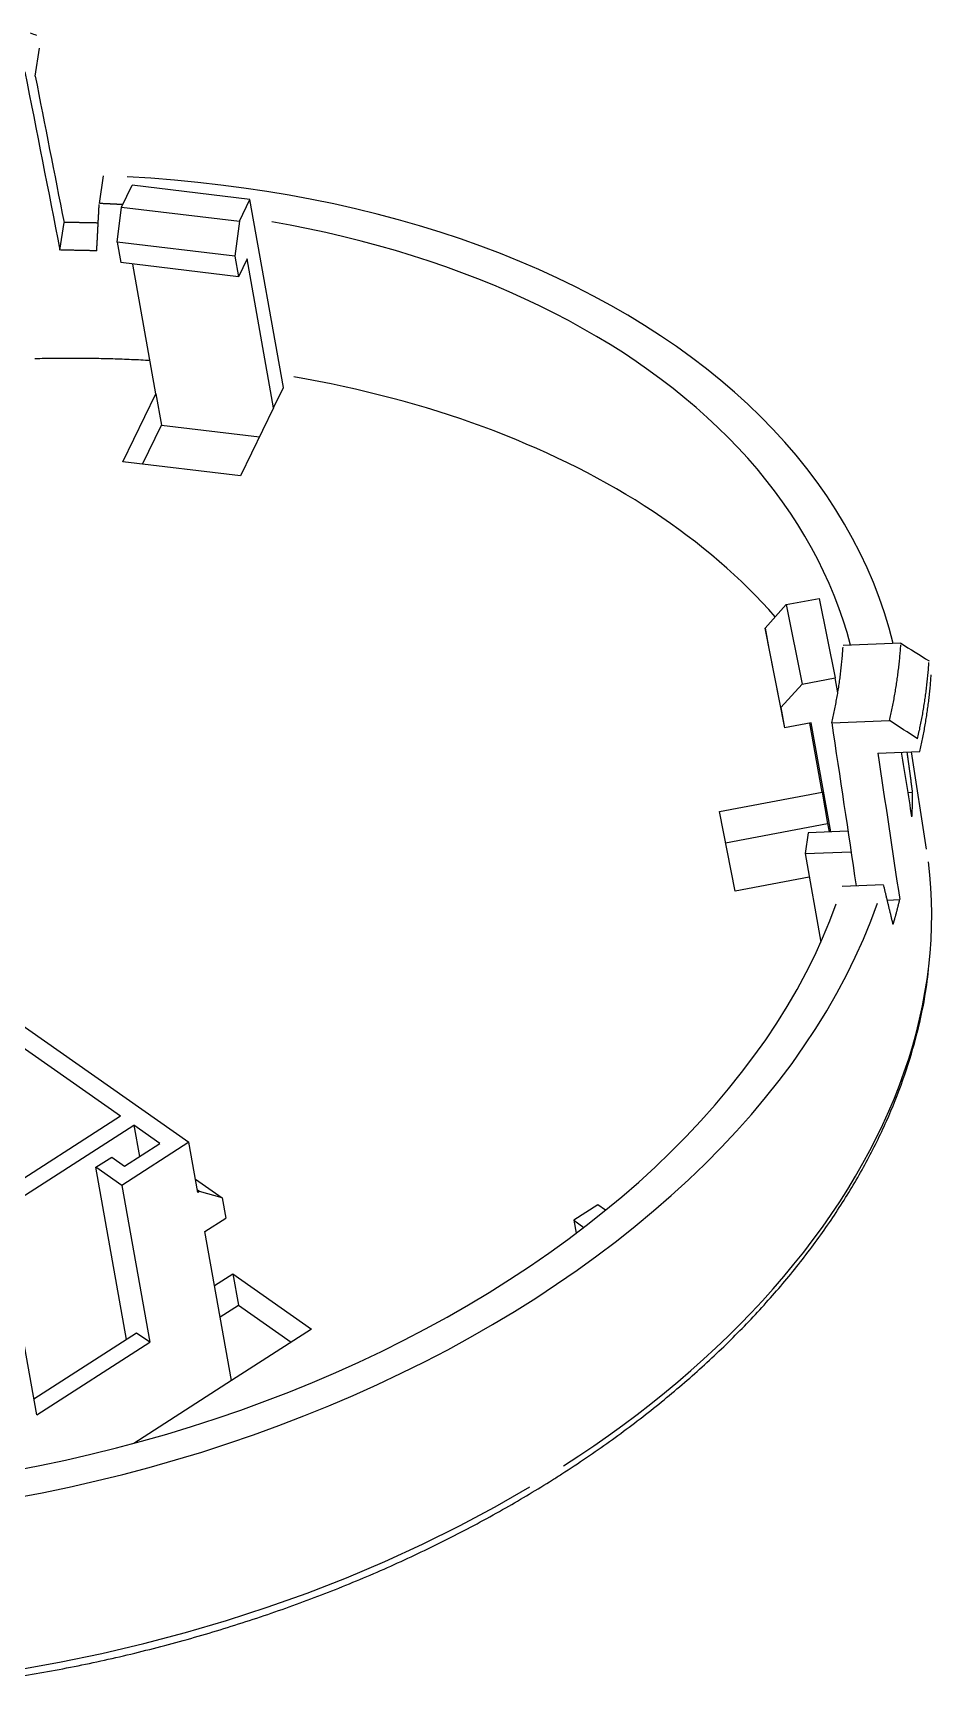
# Model space of a CAD drawing. Extents: x 31 to 995, y 307 to 726.
# Drawn here: x 398.8 to 420.3, y 536.84 to 576.66 of the extents above; entities that cross this region are included whole.
import ezdxf

# ---------------------------------------------------------------- set-up
doc = ezdxf.new("R2010")
doc.units = 0
doc.header["$LTSCALE"] = 10
doc.header["$MEASUREMENT"] = 0
doc.layers.add('3', color=7, linetype='Continuous')

msp = doc.modelspace()

# ---------------------------------------------------------------- linework, layer by layer
at = {"layer": '3', "linetype": 'Continuous'}
for p, q in [((398.846, 575.632), (398.946, 576.305)), ((400.475, 573.248), (400.377, 572.583)), ((400.913, 572.498), (401.166, 573.02)), ((403.983, 572.682), (401.166, 573.02)), ((403.73, 572.161), (403.983, 572.682)), ((404.789, 568.181), (403.983, 572.682)), ((400.804, 571.657), (400.913, 572.498)), ((400.913, 572.498), (403.73, 572.161)), ((403.73, 572.161), (403.621, 571.32)), ((399.437, 571.466), (399.535, 572.128)), ((403.621, 571.32), (400.804, 571.657)), ((400.804, 571.657), (400.891, 571.17)), ((403.708, 570.832), (400.891, 571.17)), ((401.734, 568.03), (401.179, 571.135)), ((403.621, 571.32), (403.708, 570.832)), ((403.914, 571.256), (403.708, 570.832)), ((404.551, 567.692), (403.914, 571.256)), ((404.551, 567.692), (404.789, 568.181)), ((400.943, 566.401), (401.734, 568.03)), ((401.734, 568.03), (401.868, 567.28)), ((404.551, 567.692), (403.76, 566.063)), ((401.414, 566.344), (401.868, 567.28)), ((401.868, 567.28), (404.214, 566.999)), ((403.76, 566.063), (400.943, 566.401)), ((416.82, 562.984), (417.606, 563.132)), ((417.606, 563.132), (417.987, 561.227)), ((416.311, 562.423), (416.82, 562.984)), ((416.82, 562.984), (417.201, 561.079)), ((416.692, 560.518), (416.311, 562.423)), ((416.311, 562.423), (416.398, 561.935)), ((416.398, 561.935), (416.779, 560.031)), ((419.563, 562.057), (418.179, 562.005)), ((417.201, 561.079), (416.692, 560.518)), ((417.201, 561.079), (417.987, 561.227)), ((418.051, 560.87), (417.987, 561.227)), ((416.692, 560.518), (416.779, 560.031)), ((417.418, 560.151), (416.779, 560.031)), ((417.674, 558.492), (417.379, 560.143)), ((417.884, 557.543), (417.418, 560.151)), ((417.907, 560.154), (419.29, 560.205)), ((419.009, 559.428), (420.014, 559.466)), ((420.178, 557.13), (419.816, 559.458)), ((415.217, 558.031), (417.674, 558.492)), ((417.674, 558.492), (417.809, 557.742)), ((419.733, 558.489), (419.843, 558.493)), ((415.599, 556.126), (415.217, 558.031)), ((415.367, 557.283), (417.809, 557.742)), ((417.341, 557.523), (417.268, 557.028)), ((418.295, 557.559), (417.341, 557.523)), ((417.809, 557.742), (417.848, 557.542)), ((417.268, 557.028), (418.369, 557.069)), ((417.268, 557.028), (417.648, 554.906)), ((417.37, 556.458), (415.599, 556.126)), ((419.147, 556.275), (418.155, 556.238)), ((419.235, 555.91), (419.534, 555.921)), ((397.401, 553.189), (400.889, 550.744)), ((397.784, 553.436), (402.524, 550.113)), ((395.833, 547.49), (400.889, 550.744)), ((396.147, 547.27), (401.204, 550.523)), ((401.827, 550.087), (401.204, 550.523)), ((401.204, 550.523), (401.338, 549.772)), ((402.524, 550.113), (400.915, 549.077)), ((400.984, 549.544), (401.827, 550.087)), ((402.739, 548.912), (402.524, 550.113)), ((400.292, 549.514), (400.675, 549.761)), ((400.915, 549.077), (400.292, 549.514)), ((401.03, 545.391), (400.292, 549.514)), ((400.675, 549.761), (400.984, 549.544)), ((400.915, 549.077), (401.586, 545.326)), ((402.682, 549.228), (403.317, 548.783)), ((402.777, 548.937), (402.728, 548.971)), ((402.777, 548.937), (402.739, 548.912)), ((403.317, 548.783), (402.777, 548.937)), ((403.317, 548.783), (403.404, 548.295)), ((402.907, 547.975), (403.404, 548.295)), ((412.31, 548.616), (411.735, 548.246)), ((412.493, 548.487), (412.31, 548.616)), ((403.544, 544.411), (402.907, 547.975)), ((411.735, 548.246), (411.976, 548.077)), ((411.735, 548.246), (411.791, 547.936)), ((398.883, 543.587), (398.211, 547.338)), ((403.137, 546.685), (403.574, 546.966)), ((403.574, 546.966), (405.459, 545.644)), ((403.574, 546.966), (403.708, 546.215)), ((403.271, 545.935), (403.708, 546.215)), ((403.708, 546.215), (404.971, 545.33)), ((401.272, 545.547), (398.815, 543.966)), ((401.586, 545.326), (401.272, 545.547)), ((405.459, 545.644), (403.544, 544.411)), ((398.883, 543.587), (401.586, 545.326)), ((403.544, 544.411), (401.206, 542.907))]:
    msp.add_line(p, q, dxfattribs=at)
for points in [[(419.377, 562.05, 0), (419.28, 562.42, 0), (419.168, 562.786, 0), (419.043, 563.15, 0), (418.905, 563.51, 0), (418.752, 563.866, 0), (418.587, 564.218, 0), (418.407, 564.566, 0), (418.214, 564.91, 0), (418.008, 565.249, 0), (417.789, 565.584, 0), (417.557, 565.913, 0), (417.312, 566.238, 0), (417.054, 566.557, 0), (416.784, 566.871, 0), (416.501, 567.179, 0), (416.206, 567.481, 0), (415.899, 567.777, 0), (415.579, 568.067, 0), (415.249, 568.35, 0), (414.906, 568.627, 0), (414.553, 568.897, 0), (414.188, 569.161, 0), (413.812, 569.417, 0), (413.426, 569.666, 0), (413.029, 569.908, 0), (412.622, 570.143, 0), (412.204, 570.369, 0), (411.778, 570.588, 0), (411.341, 570.8, 0), (410.896, 571.003, 0), (410.441, 571.198, 0), (409.978, 571.385, 0), (409.506, 571.564, 0), (409.026, 571.734, 0), (408.538, 571.896, 0), (408.042, 572.049, 0), (407.54, 572.193, 0), (407.03, 572.329, 0), (406.513, 572.456, 0), (405.99, 572.574, 0), (405.461, 572.682, 0), (404.926, 572.782, 0), (404.385, 572.873, 0), (403.84, 572.954, 0), (403.289, 573.026, 0), (402.734, 573.089, 0), (402.175, 573.143, 0), (401.612, 573.187, 0), (401.045, 573.222, 0)], [(400.318, 571.45, 0), (400.319, 571.472, 0), (400.32, 571.495, 0), (400.321, 571.518, 0), (400.322, 571.541, 0), (400.323, 571.563, 0), (400.325, 571.586, 0), (400.326, 571.609, 0), (400.327, 571.631, 0), (400.328, 571.654, 0), (400.329, 571.677, 0), (400.331, 571.699, 0), (400.332, 571.722, 0), (400.333, 571.745, 0), (400.334, 571.767, 0), (400.335, 571.79, 0), (400.336, 571.813, 0), (400.338, 571.835, 0), (400.339, 571.858, 0), (400.34, 571.881, 0), (400.341, 571.903, 0), (400.342, 571.926, 0), (400.344, 571.949, 0), (400.345, 571.971, 0), (400.346, 571.994, 0), (400.347, 572.017, 0), (400.348, 572.039, 0), (400.35, 572.062, 0), (400.351, 572.085, 0), (400.352, 572.107, 0), (400.353, 572.13, 0), (400.354, 572.153, 0), (400.355, 572.175, 0), (400.357, 572.198, 0), (400.358, 572.221, 0), (400.359, 572.243, 0), (400.36, 572.266, 0), (400.361, 572.289, 0), (400.363, 572.311, 0), (400.364, 572.334, 0), (400.365, 572.357, 0), (400.366, 572.379, 0), (400.367, 572.402, 0), (400.368, 572.425, 0), (400.37, 572.447, 0), (400.371, 572.47, 0), (400.372, 572.493, 0), (400.373, 572.515, 0), (400.374, 572.538, 0), (400.376, 572.561, 0)], [(400.941, 572.556, 0), (400.93, 572.557, 0), (400.919, 572.557, 0), (400.908, 572.558, 0), (400.896, 572.558, 0), (400.885, 572.559, 0), (400.874, 572.56, 0), (400.863, 572.56, 0), (400.851, 572.561, 0), (400.84, 572.562, 0), (400.829, 572.562, 0), (400.818, 572.563, 0), (400.806, 572.563, 0), (400.795, 572.564, 0), (400.784, 572.565, 0), (400.772, 572.565, 0), (400.761, 572.566, 0), (400.75, 572.566, 0), (400.739, 572.567, 0), (400.727, 572.567, 0), (400.716, 572.568, 0), (400.705, 572.569, 0), (400.693, 572.569, 0), (400.682, 572.57, 0), (400.671, 572.57, 0), (400.66, 572.571, 0), (400.648, 572.571, 0), (400.637, 572.572, 0), (400.626, 572.572, 0), (400.614, 572.573, 0), (400.603, 572.573, 0), (400.592, 572.574, 0), (400.58, 572.575, 0), (400.569, 572.575, 0), (400.558, 572.576, 0), (400.547, 572.576, 0), (400.535, 572.577, 0), (400.524, 572.577, 0), (400.513, 572.578, 0), (400.501, 572.578, 0), (400.49, 572.579, 0), (400.479, 572.579, 0), (400.467, 572.58, 0), (400.456, 572.58, 0), (400.445, 572.58, 0), (400.433, 572.581, 0), (400.422, 572.581, 0), (400.411, 572.582, 0), (400.399, 572.582, 0), (400.388, 572.583, 0)], [(400.352, 572.115, 0), (400.336, 572.116, 0), (400.32, 572.116, 0), (400.303, 572.117, 0), (400.287, 572.117, 0), (400.271, 572.117, 0), (400.254, 572.118, 0), (400.238, 572.118, 0), (400.222, 572.119, 0), (400.206, 572.119, 0), (400.189, 572.119, 0), (400.173, 572.12, 0), (400.157, 572.12, 0), (400.14, 572.12, 0), (400.124, 572.121, 0), (400.108, 572.121, 0), (400.091, 572.121, 0), (400.075, 572.122, 0), (400.059, 572.122, 0), (400.042, 572.122, 0), (400.026, 572.123, 0), (400.01, 572.123, 0), (399.993, 572.123, 0), (399.977, 572.123, 0), (399.961, 572.124, 0), (399.944, 572.124, 0), (399.928, 572.124, 0), (399.911, 572.124, 0), (399.895, 572.125, 0), (399.879, 572.125, 0), (399.862, 572.125, 0), (399.846, 572.125, 0), (399.83, 572.125, 0), (399.813, 572.126, 0), (399.797, 572.126, 0), (399.781, 572.126, 0), (399.764, 572.126, 0), (399.748, 572.126, 0), (399.731, 572.127, 0), (399.715, 572.127, 0), (399.699, 572.127, 0), (399.682, 572.127, 0), (399.666, 572.127, 0), (399.65, 572.127, 0), (399.633, 572.127, 0), (399.617, 572.127, 0), (399.6, 572.128, 0), (399.584, 572.128, 0), (399.568, 572.128, 0), (399.551, 572.128, 0)], [(418.356, 562.012, 0), (418.273, 562.312, 0), (418.18, 562.61, 0), (418.077, 562.906, 0), (417.965, 563.199, 0), (417.843, 563.49, 0), (417.712, 563.778, 0), (417.572, 564.063, 0), (417.422, 564.345, 0), (417.263, 564.625, 0), (417.095, 564.901, 0), (416.918, 565.174, 0), (416.732, 565.443, 0), (416.537, 565.709, 0), (416.333, 565.971, 0), (416.12, 566.23, 0), (415.899, 566.485, 0), (415.669, 566.736, 0), (415.43, 566.983, 0), (415.184, 567.225, 0), (414.928, 567.464, 0), (414.665, 567.698, 0), (414.394, 567.928, 0), (414.114, 568.153, 0), (413.827, 568.373, 0), (413.532, 568.589, 0), (413.23, 568.8, 0), (412.92, 569.006, 0), (412.602, 569.207, 0), (412.278, 569.403, 0), (411.946, 569.594, 0), (411.608, 569.78, 0), (411.263, 569.96, 0), (410.911, 570.135, 0), (410.552, 570.304, 0), (410.188, 570.468, 0), (409.817, 570.627, 0), (409.44, 570.779, 0), (409.057, 570.926, 0), (408.668, 571.067, 0), (408.274, 571.202, 0), (407.875, 571.332, 0), (407.47, 571.455, 0), (407.061, 571.572, 0), (406.646, 571.683, 0), (406.227, 571.788, 0), (405.803, 571.887, 0), (405.375, 571.98, 0), (404.943, 572.066, 0), (404.506, 572.147, 0)], [(400.318, 571.45, 0), (400.3, 571.45, 0), (400.282, 571.451, 0), (400.265, 571.451, 0), (400.247, 571.452, 0), (400.23, 571.452, 0), (400.212, 571.453, 0), (400.195, 571.453, 0), (400.177, 571.454, 0), (400.16, 571.454, 0), (400.142, 571.455, 0), (400.124, 571.455, 0), (400.107, 571.456, 0), (400.089, 571.456, 0), (400.072, 571.457, 0), (400.054, 571.457, 0), (400.037, 571.458, 0), (400.019, 571.458, 0), (400.001, 571.458, 0), (399.984, 571.459, 0), (399.966, 571.459, 0), (399.949, 571.46, 0), (399.931, 571.46, 0), (399.913, 571.46, 0), (399.896, 571.461, 0), (399.878, 571.461, 0), (399.861, 571.461, 0), (399.843, 571.462, 0), (399.825, 571.462, 0), (399.808, 571.462, 0), (399.79, 571.462, 0), (399.772, 571.463, 0), (399.755, 571.463, 0), (399.737, 571.463, 0), (399.72, 571.463, 0), (399.702, 571.464, 0), (399.684, 571.464, 0), (399.667, 571.464, 0), (399.649, 571.464, 0), (399.631, 571.465, 0), (399.614, 571.465, 0), (399.596, 571.465, 0), (399.579, 571.465, 0), (399.561, 571.465, 0), (399.543, 571.466, 0), (399.526, 571.466, 0), (399.508, 571.466, 0), (399.49, 571.466, 0), (399.473, 571.466, 0), (399.455, 571.466, 0)], [(401.593, 568.823, 0), (401.537, 568.826, 0), (401.482, 568.829, 0), (401.426, 568.832, 0), (401.371, 568.835, 0), (401.315, 568.838, 0), (401.259, 568.84, 0), (401.203, 568.843, 0), (401.148, 568.845, 0), (401.092, 568.848, 0), (401.036, 568.85, 0), (400.98, 568.852, 0), (400.924, 568.854, 0), (400.868, 568.856, 0), (400.813, 568.858, 0), (400.757, 568.86, 0), (400.701, 568.862, 0), (400.645, 568.863, 0), (400.589, 568.865, 0), (400.533, 568.866, 0), (400.476, 568.868, 0), (400.42, 568.869, 0), (400.364, 568.87, 0), (400.308, 568.871, 0), (400.252, 568.872, 0), (400.196, 568.873, 0), (400.139, 568.874, 0), (400.083, 568.875, 0), (400.027, 568.875, 0), (399.97, 568.876, 0), (399.914, 568.876, 0), (399.858, 568.877, 0), (399.801, 568.877, 0), (399.745, 568.877, 0), (399.688, 568.877, 0), (399.632, 568.877, 0), (399.576, 568.877, 0), (399.519, 568.876, 0), (399.463, 568.876, 0), (399.406, 568.876, 0), (399.349, 568.875, 0), (399.293, 568.874, 0), (399.236, 568.874, 0), (399.18, 568.873, 0), (399.123, 568.872, 0), (399.066, 568.871, 0), (399.01, 568.87, 0), (398.953, 568.869, 0), (398.896, 568.867, 0), (398.84, 568.866, 0)], [(416.555, 562.692, 0), (416.401, 562.865, 0), (416.243, 563.035, 0), (416.081, 563.204, 0), (415.915, 563.371, 0), (415.745, 563.536, 0), (415.571, 563.699, 0), (415.394, 563.859, 0), (415.213, 564.018, 0), (415.028, 564.175, 0), (414.839, 564.329, 0), (414.646, 564.482, 0), (414.45, 564.632, 0), (414.25, 564.78, 0), (414.047, 564.926, 0), (413.84, 565.07, 0), (413.63, 565.211, 0), (413.416, 565.35, 0), (413.199, 565.487, 0), (412.978, 565.621, 0), (412.754, 565.753, 0), (412.527, 565.882, 0), (412.297, 566.009, 0), (412.063, 566.134, 0), (411.827, 566.256, 0), (411.587, 566.375, 0), (411.344, 566.492, 0), (411.098, 566.606, 0), (410.849, 566.718, 0), (410.598, 566.827, 0), (410.343, 566.934, 0), (410.086, 567.038, 0), (409.826, 567.139, 0), (409.563, 567.238, 0), (409.297, 567.333, 0), (409.029, 567.426, 0), (408.759, 567.517, 0), (408.486, 567.604, 0), (408.21, 567.689, 0), (407.932, 567.771, 0), (407.652, 567.85, 0), (407.37, 567.926, 0), (407.085, 568, 0), (406.798, 568.07, 0), (406.509, 568.138, 0), (406.218, 568.203, 0), (405.925, 568.265, 0), (405.63, 568.323, 0), (405.334, 568.379, 0), (405.035, 568.433, 0)], [(417.907, 560.154, 0), (417.915, 560.191, 0), (417.924, 560.228, 0), (417.932, 560.265, 0), (417.941, 560.302, 0), (417.949, 560.339, 0), (417.957, 560.376, 0), (417.965, 560.413, 0), (417.973, 560.45, 0), (417.98, 560.488, 0), (417.988, 560.525, 0), (417.995, 560.562, 0), (418.002, 560.599, 0), (418.009, 560.636, 0), (418.016, 560.673, 0), (418.023, 560.71, 0), (418.03, 560.747, 0), (418.036, 560.784, 0), (418.043, 560.821, 0), (418.049, 560.858, 0), (418.055, 560.896, 0), (418.062, 560.933, 0), (418.067, 560.97, 0), (418.073, 561.007, 0), (418.079, 561.044, 0), (418.084, 561.081, 0), (418.09, 561.118, 0), (418.095, 561.155, 0), (418.1, 561.192, 0), (418.105, 561.229, 0), (418.11, 561.266, 0), (418.115, 561.303, 0), (418.119, 561.34, 0), (418.124, 561.377, 0), (418.128, 561.414, 0), (418.132, 561.451, 0), (418.136, 561.488, 0), (418.14, 561.525, 0), (418.144, 561.562, 0), (418.148, 561.599, 0), (418.151, 561.636, 0), (418.155, 561.673, 0), (418.158, 561.71, 0), (418.161, 561.747, 0), (418.164, 561.784, 0), (418.167, 561.821, 0), (418.17, 561.858, 0), (418.172, 561.894, 0), (418.175, 561.931, 0), (418.177, 561.968, 0)], [(419.29, 560.205, 0), (419.298, 560.243, 0), (419.307, 560.28, 0), (419.315, 560.317, 0), (419.323, 560.354, 0), (419.331, 560.391, 0), (419.339, 560.428, 0), (419.347, 560.465, 0), (419.354, 560.502, 0), (419.362, 560.539, 0), (419.369, 560.576, 0), (419.377, 560.614, 0), (419.384, 560.651, 0), (419.391, 560.688, 0), (419.398, 560.725, 0), (419.404, 560.762, 0), (419.411, 560.799, 0), (419.418, 560.836, 0), (419.424, 560.873, 0), (419.43, 560.91, 0), (419.436, 560.947, 0), (419.442, 560.984, 0), (419.448, 561.021, 0), (419.454, 561.059, 0), (419.46, 561.096, 0), (419.465, 561.133, 0), (419.471, 561.17, 0), (419.476, 561.207, 0), (419.481, 561.244, 0), (419.486, 561.281, 0), (419.491, 561.318, 0), (419.496, 561.355, 0), (419.5, 561.392, 0), (419.505, 561.429, 0), (419.509, 561.466, 0), (419.514, 561.503, 0), (419.518, 561.54, 0), (419.522, 561.577, 0), (419.526, 561.614, 0), (419.529, 561.651, 0), (419.533, 561.688, 0), (419.537, 561.725, 0), (419.54, 561.762, 0), (419.543, 561.799, 0), (419.546, 561.836, 0), (419.549, 561.872, 0), (419.552, 561.909, 0), (419.555, 561.946, 0), (419.558, 561.983, 0), (419.56, 562.02, 0)], [(419.961, 559.771, 0), (419.97, 559.808, 0), (419.978, 559.845, 0), (419.987, 559.883, 0), (419.995, 559.92, 0), (420.003, 559.958, 0), (420.011, 559.995, 0), (420.018, 560.032, 0), (420.026, 560.07, 0), (420.034, 560.107, 0), (420.041, 560.144, 0), (420.048, 560.182, 0), (420.055, 560.219, 0), (420.063, 560.257, 0), (420.069, 560.294, 0), (420.076, 560.331, 0), (420.083, 560.369, 0), (420.089, 560.406, 0), (420.096, 560.443, 0), (420.102, 560.481, 0), (420.108, 560.518, 0), (420.114, 560.555, 0), (420.12, 560.593, 0), (420.126, 560.63, 0), (420.132, 560.667, 0), (420.137, 560.705, 0), (420.143, 560.742, 0), (420.148, 560.779, 0), (420.153, 560.817, 0), (420.158, 560.854, 0), (420.163, 560.891, 0), (420.168, 560.929, 0), (420.173, 560.966, 0), (420.177, 561.003, 0), (420.182, 561.04, 0), (420.186, 561.078, 0), (420.19, 561.115, 0), (420.194, 561.152, 0), (420.198, 561.19, 0), (420.202, 561.227, 0), (420.206, 561.264, 0), (420.21, 561.301, 0), (420.213, 561.338, 0), (420.216, 561.376, 0), (420.22, 561.413, 0), (420.223, 561.45, 0), (420.226, 561.487, 0), (420.228, 561.524, 0), (420.231, 561.562, 0), (420.234, 561.599, 0)], [(420.014, 559.466, 0), (420.023, 559.503, 0), (420.031, 559.541, 0), (420.039, 559.579, 0), (420.048, 559.616, 0), (420.056, 559.654, 0), (420.064, 559.691, 0), (420.071, 559.729, 0), (420.079, 559.766, 0), (420.087, 559.804, 0), (420.094, 559.842, 0), (420.101, 559.879, 0), (420.109, 559.917, 0), (420.116, 559.954, 0), (420.123, 559.992, 0), (420.13, 560.029, 0), (420.136, 560.067, 0), (420.143, 560.104, 0), (420.149, 560.142, 0), (420.156, 560.18, 0), (420.162, 560.217, 0), (420.168, 560.255, 0), (420.174, 560.292, 0), (420.18, 560.33, 0), (420.186, 560.367, 0), (420.191, 560.405, 0), (420.197, 560.442, 0), (420.202, 560.48, 0), (420.207, 560.517, 0), (420.212, 560.555, 0), (420.217, 560.592, 0), (420.222, 560.63, 0), (420.227, 560.667, 0), (420.231, 560.705, 0), (420.236, 560.742, 0), (420.24, 560.779, 0), (420.244, 560.817, 0), (420.248, 560.854, 0), (420.252, 560.892, 0), (420.256, 560.929, 0), (420.26, 560.967, 0), (420.264, 561.004, 0), (420.267, 561.042, 0), (420.27, 561.079, 0), (420.274, 561.116, 0), (420.277, 561.154, 0), (420.28, 561.191, 0), (420.282, 561.228, 0), (420.285, 561.266, 0), (420.288, 561.303, 0)], [(419.843, 558.493, 0), (419.84, 558.512, 0), (419.837, 558.532, 0), (419.835, 558.551, 0), (419.832, 558.57, 0), (419.83, 558.589, 0), (419.827, 558.609, 0), (419.824, 558.628, 0), (419.822, 558.647, 0), (419.819, 558.666, 0), (419.817, 558.686, 0), (419.814, 558.705, 0), (419.811, 558.724, 0), (419.809, 558.743, 0), (419.806, 558.762, 0), (419.804, 558.782, 0), (419.801, 558.801, 0), (419.798, 558.82, 0), (419.796, 558.839, 0), (419.793, 558.859, 0), (419.791, 558.878, 0), (419.788, 558.897, 0), (419.785, 558.916, 0), (419.783, 558.935, 0), (419.78, 558.955, 0), (419.777, 558.974, 0), (419.775, 558.993, 0), (419.772, 559.012, 0), (419.77, 559.032, 0), (419.767, 559.051, 0), (419.764, 559.07, 0), (419.762, 559.089, 0), (419.759, 559.109, 0), (419.757, 559.128, 0), (419.754, 559.147, 0), (419.751, 559.166, 0), (419.749, 559.185, 0), (419.746, 559.205, 0), (419.744, 559.224, 0), (419.741, 559.243, 0), (419.738, 559.262, 0), (419.736, 559.282, 0), (419.733, 559.301, 0), (419.73, 559.32, 0), (419.728, 559.339, 0), (419.725, 559.358, 0), (419.723, 559.378, 0), (419.72, 559.397, 0), (419.717, 559.416, 0), (419.715, 559.435, 0)], [(419.826, 557.902, 0), (419.827, 557.914, 0), (419.828, 557.925, 0), (419.828, 557.937, 0), (419.829, 557.949, 0), (419.829, 557.961, 0), (419.83, 557.973, 0), (419.831, 557.985, 0), (419.831, 557.997, 0), (419.832, 558.008, 0), (419.832, 558.02, 0), (419.833, 558.032, 0), (419.833, 558.044, 0), (419.834, 558.056, 0), (419.834, 558.068, 0), (419.835, 558.08, 0), (419.835, 558.091, 0), (419.836, 558.103, 0), (419.836, 558.115, 0), (419.836, 558.127, 0), (419.837, 558.139, 0), (419.837, 558.151, 0), (419.838, 558.162, 0), (419.838, 558.174, 0), (419.838, 558.186, 0), (419.839, 558.198, 0), (419.839, 558.21, 0), (419.839, 558.222, 0), (419.839, 558.233, 0), (419.84, 558.245, 0), (419.84, 558.257, 0), (419.84, 558.269, 0), (419.841, 558.281, 0), (419.841, 558.292, 0), (419.841, 558.304, 0), (419.841, 558.316, 0), (419.841, 558.328, 0), (419.842, 558.34, 0), (419.842, 558.352, 0), (419.842, 558.363, 0), (419.842, 558.375, 0), (419.842, 558.387, 0), (419.842, 558.399, 0), (419.842, 558.411, 0), (419.842, 558.422, 0), (419.842, 558.434, 0), (419.842, 558.446, 0), (419.843, 558.458, 0), (419.843, 558.47, 0), (419.843, 558.481, 0)], [(411.491, 542.369, 0), (411.855, 542.607, 0), (412.212, 542.849, 0), (412.564, 543.095, 0), (412.909, 543.344, 0), (413.247, 543.598, 0), (413.579, 543.855, 0), (413.904, 544.116, 0), (414.223, 544.38, 0), (414.534, 544.648, 0), (414.838, 544.919, 0), (415.135, 545.193, 0), (415.425, 545.47, 0), (415.707, 545.751, 0), (415.982, 546.034, 0), (416.249, 546.319, 0), (416.508, 546.608, 0), (416.76, 546.898, 0), (417.003, 547.192, 0), (417.238, 547.487, 0), (417.466, 547.785, 0), (417.685, 548.085, 0), (417.895, 548.386, 0), (418.098, 548.69, 0), (418.291, 548.995, 0), (418.477, 549.302, 0), (418.653, 549.61, 0), (418.821, 549.919, 0), (418.98, 550.23, 0), (419.131, 550.542, 0), (419.272, 550.855, 0), (419.405, 551.169, 0), (419.528, 551.483, 0), (419.643, 551.798, 0), (419.748, 552.114, 0), (419.845, 552.43, 0), (419.932, 552.746, 0), (420.01, 553.063, 0), (420.078, 553.379, 0), (420.138, 553.695, 0), (420.188, 554.011, 0), (420.229, 554.327, 0), (420.261, 554.642, 0), (420.283, 554.956, 0), (420.296, 555.27, 0), (420.3, 555.583, 0), (420.294, 555.895, 0), (420.279, 556.206, 0), (420.254, 556.516, 0), (420.221, 556.824, 0)], [(419.376, 555.324, 0), (419.371, 555.343, 0), (419.367, 555.362, 0), (419.362, 555.381, 0), (419.358, 555.4, 0), (419.353, 555.419, 0), (419.348, 555.438, 0), (419.344, 555.457, 0), (419.339, 555.476, 0), (419.335, 555.495, 0), (419.33, 555.514, 0), (419.326, 555.533, 0), (419.321, 555.553, 0), (419.317, 555.572, 0), (419.312, 555.591, 0), (419.307, 555.61, 0), (419.303, 555.629, 0), (419.298, 555.648, 0), (419.294, 555.667, 0), (419.289, 555.686, 0), (419.285, 555.705, 0), (419.28, 555.724, 0), (419.276, 555.743, 0), (419.271, 555.762, 0), (419.266, 555.781, 0), (419.262, 555.8, 0), (419.257, 555.819, 0), (419.253, 555.838, 0), (419.248, 555.857, 0), (419.244, 555.876, 0), (419.239, 555.895, 0), (419.234, 555.914, 0), (419.23, 555.933, 0), (419.225, 555.952, 0), (419.221, 555.971, 0), (419.216, 555.99, 0), (419.212, 556.009, 0), (419.207, 556.028, 0), (419.202, 556.047, 0), (419.198, 556.066, 0), (419.193, 556.085, 0), (419.189, 556.104, 0), (419.184, 556.123, 0), (419.18, 556.142, 0), (419.175, 556.161, 0), (419.17, 556.18, 0), (419.166, 556.199, 0), (419.161, 556.218, 0), (419.157, 556.237, 0), (419.152, 556.256, 0)], [(398.365, 541.603, 0), (399.013, 541.726, 0), (399.658, 541.861, 0), (400.301, 542.007, 0), (400.94, 542.164, 0), (401.574, 542.332, 0), (402.205, 542.511, 0), (402.83, 542.7, 0), (403.451, 542.9, 0), (404.065, 543.111, 0), (404.673, 543.332, 0), (405.274, 543.562, 0), (405.868, 543.803, 0), (406.455, 544.053, 0), (407.034, 544.313, 0), (407.604, 544.583, 0), (408.165, 544.861, 0), (408.717, 545.149, 0), (409.259, 545.445, 0), (409.792, 545.75, 0), (410.314, 546.063, 0), (410.825, 546.385, 0), (411.324, 546.714, 0), (411.813, 547.051, 0), (412.289, 547.395, 0), (412.753, 547.746, 0), (413.204, 548.104, 0), (413.643, 548.469, 0), (414.068, 548.84, 0), (414.479, 549.217, 0), (414.877, 549.6, 0), (415.26, 549.988, 0), (415.629, 550.382, 0), (415.984, 550.78, 0), (416.323, 551.184, 0), (416.647, 551.591, 0), (416.956, 552.003, 0), (417.249, 552.418, 0), (417.526, 552.837, 0), (417.787, 553.259, 0), (418.031, 553.684, 0), (418.259, 554.111, 0), (418.471, 554.541, 0), (418.666, 554.972, 0), (418.843, 555.405, 0), (419.004, 555.84, 0)], [(419.376, 555.324, 0), (419.379, 555.336, 0), (419.383, 555.348, 0), (419.386, 555.36, 0), (419.39, 555.372, 0), (419.393, 555.384, 0), (419.396, 555.396, 0), (419.4, 555.408, 0), (419.403, 555.42, 0), (419.407, 555.432, 0), (419.41, 555.444, 0), (419.413, 555.456, 0), (419.417, 555.468, 0), (419.42, 555.479, 0), (419.423, 555.491, 0), (419.427, 555.503, 0), (419.43, 555.515, 0), (419.433, 555.527, 0), (419.437, 555.539, 0), (419.44, 555.551, 0), (419.443, 555.563, 0), (419.446, 555.575, 0), (419.45, 555.587, 0), (419.453, 555.599, 0), (419.456, 555.611, 0), (419.459, 555.623, 0), (419.462, 555.635, 0), (419.465, 555.647, 0), (419.469, 555.659, 0), (419.472, 555.67, 0), (419.475, 555.682, 0), (419.478, 555.694, 0), (419.481, 555.706, 0), (419.484, 555.718, 0), (419.487, 555.73, 0), (419.49, 555.742, 0), (419.493, 555.754, 0), (419.496, 555.766, 0), (419.499, 555.778, 0), (419.502, 555.79, 0), (419.505, 555.802, 0), (419.508, 555.814, 0), (419.511, 555.826, 0), (419.514, 555.838, 0), (419.517, 555.85, 0), (419.52, 555.861, 0), (419.523, 555.873, 0), (419.526, 555.885, 0), (419.529, 555.897, 0), (419.532, 555.909, 0)], [(398.338, 542.256, 0), (398.955, 542.375, 0), (399.569, 542.505, 0), (400.18, 542.646, 0), (400.788, 542.796, 0), (401.392, 542.958, 0), (401.992, 543.129, 0), (402.588, 543.31, 0), (403.178, 543.502, 0), (403.762, 543.703, 0), (404.341, 543.914, 0), (404.913, 544.134, 0), (405.478, 544.364, 0), (406.037, 544.603, 0), (406.587, 544.851, 0), (407.13, 545.108, 0), (407.664, 545.374, 0), (408.189, 545.648, 0), (408.706, 545.931, 0), (409.212, 546.221, 0), (409.709, 546.519, 0), (410.196, 546.825, 0), (410.672, 547.139, 0), (411.137, 547.459, 0), (411.591, 547.787, 0), (412.033, 548.121, 0), (412.463, 548.462, 0), (412.881, 548.809, 0), (413.287, 549.162, 0), (413.679, 549.521, 0), (414.059, 549.886, 0), (414.425, 550.255, 0), (414.777, 550.63, 0), (415.116, 551.009, 0), (415.44, 551.393, 0), (415.75, 551.78, 0), (416.046, 552.172, 0), (416.326, 552.567, 0), (416.592, 552.966, 0), (416.842, 553.367, 0), (417.077, 553.772, 0), (417.297, 554.178, 0), (417.5, 554.587, 0), (417.688, 554.998, 0), (417.86, 555.41, 0), (418.015, 555.823, 0)], [(398.41, 537.49, 0), (399.429, 537.671, 0), (400.441, 537.879, 0), (401.446, 538.115, 0), (402.442, 538.377, 0), (403.426, 538.667, 0), (404.397, 538.983, 0), (405.353, 539.324, 0), (406.293, 539.69, 0), (407.215, 540.08, 0), (408.116, 540.494, 0), (408.996, 540.93, 0), (409.853, 541.389, 0), (410.685, 541.869, 0)]]:
    msp.add_polyline3d(points, dxfattribs=at)
for points in [[(398.885, 576.605), (398.835, 576.623), (398.786, 576.641), (398.736, 576.658)], [(398.599, 575.732), (398.879, 574.31), (399.158, 572.888), (399.437, 571.466)], [(398.846, 575.632), (399.076, 574.464), (399.305, 573.296), (399.535, 572.128)], [(419.563, 562.057), (419.787, 561.917), (420.012, 561.776), (420.236, 561.636)], [(417.907, 560.154), (418.102, 558.853), (418.297, 557.551), (418.491, 556.25)], [(419.961, 559.771), (419.737, 559.916), (419.514, 560.061), (419.29, 560.205)], [(419.009, 559.428), (419.184, 558.259), (419.359, 557.09), (419.534, 555.921)], [(419.826, 557.902), (419.744, 558.418), (419.662, 558.934), (419.58, 559.45)]]:
    msp.add_open_spline(points, degree=3, dxfattribs=at)
for points, knots in [([(411.446, 542.175), (411.647, 542.304), (412.221, 542.684), (413.133, 543.338), (414.153, 544.151), (415.106, 544.999), (415.988, 545.877), (416.796, 546.783), (417.527, 547.714), (418.178, 548.665), (418.746, 549.633), (419.23, 550.615), (419.626, 551.607), (419.933, 552.604), (420.136, 553.517), (420.21, 554.095), (420.232, 554.341)], [0, 0, 0, 0, 0.039842, 0.115358, 0.190898, 0.266447, 0.341999, 0.417542, 0.493062, 0.568544, 0.643965, 0.719302, 0.79453, 0.869626, 0.944572, 1, 1, 1, 1]), ([(373.232, 545.965), (373.343, 545.732), (373.617, 545.207), (374.128, 544.414), (374.758, 543.589), (375.47, 542.799), (376.259, 542.048), (377.123, 541.338), (378.059, 540.673), (379.063, 540.054), (380.132, 539.484), (381.26, 538.965), (382.445, 538.499), (383.681, 538.088), (384.964, 537.734), (386.288, 537.437), (387.649, 537.198), (389.042, 537.019), (390.461, 536.9), (391.901, 536.842), (393.358, 536.843), (394.825, 536.906), (396.297, 537.028), (397.768, 537.21), (399.234, 537.451), (400.688, 537.75), (402.126, 538.107), (403.542, 538.519), (404.931, 538.985), (406.288, 539.504), (407.607, 540.073), (408.884, 540.691), (410.092, 541.344), (410.935, 541.849), (411.372, 542.127), (411.446, 542.175)], [0, 0, 0, 0, 0.024098, 0.055118, 0.086196, 0.117335, 0.148535, 0.179788, 0.211087, 0.242421, 0.273781, 0.305159, 0.336549, 0.367944, 0.39934, 0.430735, 0.462126, 0.493513, 0.524895, 0.556273, 0.587647, 0.619018, 0.650386, 0.681752, 0.713118, 0.744483, 0.77585, 0.807219, 0.838591, 0.869966, 0.901347, 0.932733, 0.964125, 0.99387, 1, 1, 1, 1])]:
    msp.add_open_spline(points, degree=3, knots=knots, dxfattribs=at)

doc.saveas('drawing.dxf')
